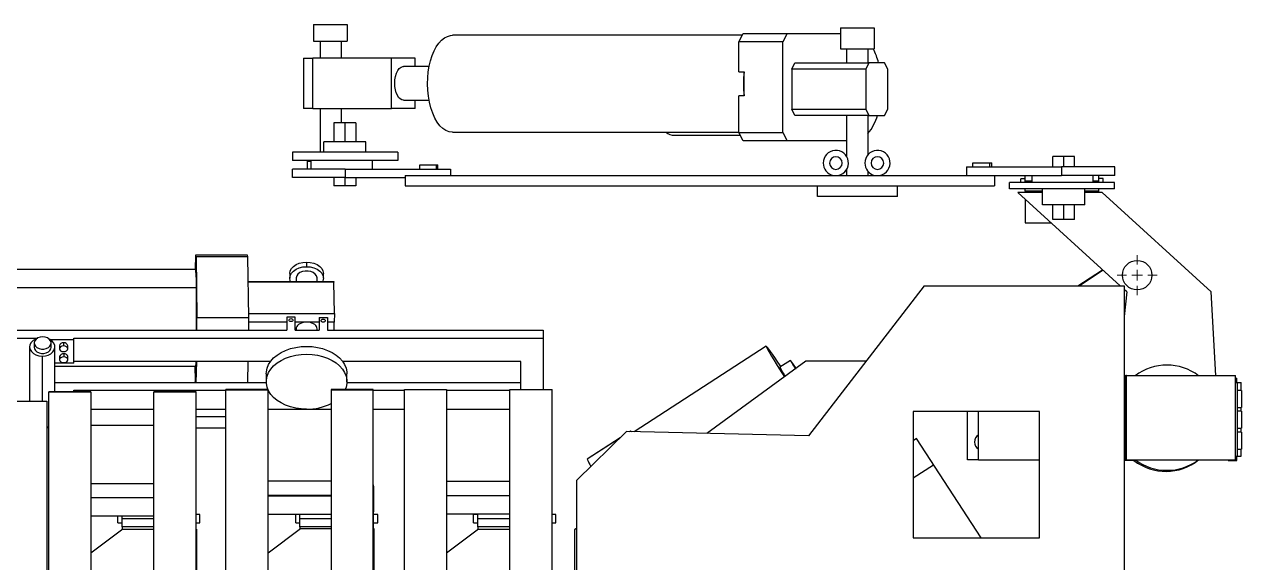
# Model space of a CAD drawing. Header units: inches. Extents: x 0.1 to 11.1, y 0.1 to 8.4.
# Drawn here: x 6.451 to 9.297, y 5.251 to 6.508 of the extents above; entities that cross this region are included whole.
import ezdxf

# ---------------------------------------------------------------- set-up
doc = ezdxf.new("R2010")
doc.units = ezdxf.units.IN
doc.header["$MEASUREMENT"] = 0

# ---------------------------------------------------------------- blocks, each defined once
blk = doc.blocks.new('SW_CENTERMARKSYMBOL_0')
at = {"color": 0, "linetype": 'Continuous', "lineweight": 0}
for p, q in [((0, 0.025), (0, 0.0469)), ((-0.025, 0), (-0.0469, 0)), ((0, 0), (-0.0125, 0)), ((0, 0), (0, 0.0125)), ((0, 0), (0, -0.0125)), ((0, 0), (0.0125, 0)), ((0.025, 0), (0.0469, 0)), ((0, -0.025), (0, -0.0469))]:
    blk.add_line(p, q, dxfattribs=at)

msp = doc.modelspace()

# ---------------------------------------------------------------- linework, layer by layer
at = {"color": 7, "linetype": 'Continuous', "lineweight": 25}
for p, q in [((7.1273, 6.5083), (7.1273, 6.4689)), ((7.1273, 6.5083), (7.206, 6.5083)), ((7.206, 6.5083), (7.206, 6.4689)), ((8.3589, 6.5001), (8.3589, 6.4509)), ((8.3589, 6.5001), (8.4377, 6.5001)), ((8.4377, 6.5001), (8.4377, 6.4509)), ((7.1273, 6.4689), (7.206, 6.4689)), ((7.1437, 6.4295), (7.1437, 6.4689)), ((7.1929, 6.4295), (7.1929, 6.4689)), ((8.1292, 6.4827), (7.4521, 6.4827)), ((8.1212, 6.4672), (8.1313, 6.4868)), ((8.1212, 6.3977), (8.1212, 6.4672)), ((8.2246, 6.4672), (8.1212, 6.4672)), ((8.1313, 6.4868), (8.2347, 6.4868)), ((8.2347, 6.4868), (8.2246, 6.4672)), ((8.2246, 6.2555), (8.2246, 6.4672)), ((8.2347, 6.4868), (8.3589, 6.4868)), ((8.3589, 6.4509), (8.4377, 6.4509)), ((8.3743, 6.4188), (8.3743, 6.4509)), ((8.4235, 6.4188), (8.4235, 6.4509)), ((7.1042, 6.4295), (7.1042, 6.3114)), ((7.1042, 6.4295), (7.1258, 6.4295)), ((7.1258, 6.3114), (7.1258, 6.4295)), ((7.3095, 6.4295), (7.1258, 6.4295)), ((7.3095, 6.3114), (7.3095, 6.4295)), ((7.3653, 6.4295), (7.3095, 6.4295)), ((7.3976, 6.4099), (7.3376, 6.4099)), ((7.3653, 6.4099), (7.3653, 6.4295)), ((8.2451, 6.404), (8.2527, 6.4188)), ((8.4181, 6.404), (8.2451, 6.404)), ((8.2451, 6.404), (8.2451, 6.3105)), ((8.2527, 6.4188), (8.4257, 6.4188)), ((8.4257, 6.4188), (8.4181, 6.404)), ((8.4181, 6.404), (8.4181, 6.3105)), ((8.4624, 6.4188), (8.4257, 6.4188)), ((8.47, 6.404), (8.4624, 6.4188)), ((8.47, 6.3105), (8.47, 6.404)), ((8.1212, 6.3977), (8.1339, 6.3977)), ((8.1339, 6.3415), (8.1339, 6.3977)), ((7.3376, 6.3311), (7.3973, 6.3311)), ((7.3653, 6.3114), (7.3653, 6.3311)), ((8.1212, 6.2555), (8.1212, 6.3415)), ((8.1339, 6.3415), (8.1212, 6.3415)), ((7.1258, 6.3114), (7.1042, 6.3114)), ((7.1258, 6.3114), (7.3095, 6.3114)), ((7.1437, 6.2097), (7.1437, 6.3114)), ((7.1929, 6.2786), (7.1929, 6.3114)), ((7.3653, 6.3114), (7.3095, 6.3114)), ((8.2527, 6.2957), (8.2451, 6.3105)), ((8.2451, 6.3105), (8.4181, 6.3105)), ((8.4257, 6.2957), (8.2527, 6.2957)), ((8.3743, 6.1984), (8.3743, 6.2957)), ((8.4181, 6.3105), (8.4257, 6.2957)), ((8.4235, 6.204), (8.4235, 6.2957)), ((8.4257, 6.2957), (8.4624, 6.2957)), ((8.4624, 6.2957), (8.47, 6.3105)), ((7.1747, 6.2786), (7.1747, 6.2343)), ((7.2003, 6.2786), (7.1747, 6.2786)), ((7.2003, 6.2786), (7.2003, 6.2343)), ((7.2259, 6.2786), (7.2003, 6.2786)), ((7.2259, 6.2786), (7.2259, 6.2343)), ((7.2495, 6.2343), (7.1511, 6.2343)), ((7.1511, 6.2097), (7.1511, 6.2343)), ((7.2495, 6.2097), (7.2495, 6.2343)), ((7.4521, 6.2564), (8.1212, 6.2564)), ((7.9711, 6.2492), (8.1245, 6.2492)), ((8.1212, 6.2555), (8.2246, 6.2555)), ((8.1313, 6.2359), (8.1212, 6.2555)), ((8.2347, 6.2359), (8.1313, 6.2359)), ((8.2246, 6.2555), (8.2347, 6.2359)), ((8.3743, 6.2359), (8.2347, 6.2359)), ((7.0783, 6.2097), (7.0783, 6.19)), ((7.3243, 6.2097), (7.0783, 6.2097)), ((7.3243, 6.2097), (7.3243, 6.19)), ((7.3243, 6.19), (7.0783, 6.19)), ((7.1135, 6.1704), (7.1135, 6.1884)), ((7.1135, 6.1884), (7.1222, 6.1884)), ((7.1222, 6.1704), (7.1222, 6.19)), ((7.2649, 6.1704), (7.2649, 6.19)), ((7.3755, 6.1802), (7.4149, 6.1802)), ((7.3755, 6.1704), (7.3755, 6.1802)), ((7.4149, 6.1704), (7.4149, 6.1802)), ((7.4149, 6.1802), (7.4177, 6.1802)), ((7.4177, 6.1704), (7.4177, 6.1802)), ((8.6539, 6.1753), (8.6539, 6.1556)), ((8.6539, 6.1753), (8.8754, 6.1753)), ((8.6688, 6.1851), (8.7082, 6.1851)), ((8.6688, 6.1753), (8.6688, 6.1851)), ((8.7082, 6.1753), (8.7082, 6.1851)), ((8.7082, 6.1851), (8.7129, 6.1851)), ((8.7129, 6.1753), (8.7129, 6.1851)), ((8.881, 6.1999), (8.8554, 6.1999)), ((8.8554, 6.1753), (8.8554, 6.1999)), ((8.8754, 6.1753), (8.8754, 6.1556)), ((9.0003, 6.1753), (8.8754, 6.1753)), ((8.881, 6.1753), (8.881, 6.1999)), ((8.9065, 6.1999), (8.881, 6.1999)), ((8.9065, 6.1753), (8.9065, 6.1999)), ((9.0003, 6.1556), (9.0003, 6.1753)), ((7.2014, 6.1704), (7.0784, 6.1704)), ((7.0784, 6.1507), (7.0784, 6.1704)), ((7.2014, 6.1507), (7.0784, 6.1507)), ((7.1747, 6.1507), (7.1747, 6.131)), ((7.2003, 6.1507), (7.2003, 6.131)), ((7.2014, 6.1704), (7.2014, 6.1507)), ((7.2014, 6.1704), (7.4475, 6.1704)), ((7.2014, 6.1507), (7.3414, 6.1507)), ((7.2259, 6.1507), (7.2259, 6.131)), ((7.3414, 6.1556), (7.3414, 6.131)), ((7.3414, 6.1556), (8.6539, 6.1556)), ((7.4475, 6.1704), (7.4475, 6.1556)), ((8.3743, 6.1556), (8.3743, 6.1704)), ((8.4235, 6.1556), (8.4235, 6.1649)), ((8.6539, 6.1556), (8.8754, 6.1556)), ((8.7193, 6.1556), (8.7193, 6.131)), ((8.781, 6.1389), (8.781, 6.1478)), ((8.7909, 6.1478), (8.781, 6.1478)), ((8.7909, 6.1432), (8.7909, 6.1556)), ((8.807, 6.1389), (8.807, 6.1556)), ((9.0003, 6.1556), (8.8754, 6.1556)), ((8.9497, 6.1389), (8.9497, 6.1556)), ((8.9631, 6.1389), (8.9631, 6.1556)), ((8.9729, 6.1483), (8.9631, 6.1483)), ((8.9729, 6.1389), (8.9729, 6.1483)), ((7.2003, 6.131), (7.1747, 6.131)), ((7.2259, 6.131), (7.2003, 6.131)), ((7.3414, 6.131), (8.7193, 6.131)), ((8.3054, 6.1064), (8.3054, 6.131)), ((8.4924, 6.1064), (8.4924, 6.131)), ((8.754, 6.1241), (8.754, 6.1389)), ((9, 6.1389), (8.754, 6.1389)), ((9, 6.1241), (8.754, 6.1241)), ((8.7907, 6.1432), (8.807, 6.1432)), ((8.7907, 6.1389), (8.7907, 6.1432)), ((8.7909, 6.1188), (8.7909, 6.1241)), ((8.8317, 6.1188), (8.7909, 6.1188)), ((8.7909, 6.1188), (8.7909, 6.1153)), ((8.8317, 6.0867), (8.8317, 6.1241)), ((8.9302, 6.0867), (8.9302, 6.1241)), ((8.9631, 6.1188), (8.9302, 6.1188)), ((8.9497, 6.1432), (8.963, 6.1432)), ((8.963, 6.1389), (8.963, 6.1432)), ((8.9631, 6.1188), (8.9631, 6.1241)), ((8.9631, 6.1153), (8.9631, 6.1188)), ((9, 6.1241), (9, 6.1389)), ((8.4924, 6.1064), (8.3054, 6.1064)), ((8.8317, 6.1153), (8.7737, 6.1153)), ((9.0129, 5.8977), (8.7737, 6.1153)), ((8.7909, 6.0997), (8.7909, 6.045)), ((8.9706, 6.1153), (8.9302, 6.1153)), ((9.2254, 5.8835), (8.9706, 6.1153)), ((8.9302, 6.0867), (8.8317, 6.0867)), ((8.8554, 6.0523), (8.8554, 6.0867)), ((8.881, 6.0523), (8.881, 6.0867)), ((8.9065, 6.0523), (8.9065, 6.0867)), ((8.7909, 6.045), (8.8509, 6.045)), ((8.881, 6.0523), (8.8554, 6.0523)), ((8.9065, 6.0523), (8.881, 6.0523)), ((6.8511, 5.9361), (6.8519, 5.9702)), ((6.8527, 5.9651), (6.8519, 5.9702)), ((6.8519, 5.9702), (6.9724, 5.9702)), ((6.8527, 5.9651), (6.8547, 5.8236)), ((6.9733, 5.9651), (6.8527, 5.9651)), ((6.9724, 5.9702), (6.9733, 5.9651)), ((6.9733, 5.9651), (6.9753, 5.8236)), ((7.1111, 5.9531), (7.1111, 5.9423)), ((6.8522, 5.9361), (6.201, 5.9361)), ((7.0718, 5.9263), (7.0718, 5.9155)), ((7.1505, 5.9155), (7.1505, 5.9263)), ((8.9137, 5.8977), (8.9716, 5.9353)), ((8.9732, 5.9339), (8.9175, 5.8977)), ((6.9741, 5.9081), (7.1747, 5.9081)), ((7.175, 5.9059), (6.9741, 5.9059)), ((7.0865, 5.9155), (7.0865, 5.9081)), ((7.1357, 5.9081), (7.1357, 5.9155)), ((7.1747, 5.9081), (7.175, 5.9059)), ((7.1761, 5.8332), (7.175, 5.9059)), ((8.5549, 5.8977), (8.2841, 5.5473)), ((8.5549, 5.8977), (9.0225, 5.8977)), ((9.0225, 5.8977), (9.0225, 3.9391)), ((9.0286, 5.8835), (9.0225, 5.889)), ((9.0286, 5.8835), (9.0225, 5.8262)), ((9.2368, 5.6878), (9.2254, 5.8835)), ((9.0237, 5.8376), (9.0225, 5.8368)), ((6.8547, 5.7937), (6.8547, 5.8236)), ((6.8547, 5.8236), (6.9753, 5.8236)), ((6.9751, 5.8332), (7.1761, 5.8332)), ((6.9753, 5.8236), (6.9752, 5.7937)), ((7.0647, 5.8125), (6.9752, 5.8125)), ((7.0647, 5.8245), (7.0647, 5.7937)), ((7.0848, 5.8245), (7.0647, 5.8245)), ((7.0848, 5.7937), (7.0848, 5.8245)), ((7.1071, 5.8125), (7.0848, 5.8125)), ((7.1402, 5.8125), (7.1158, 5.8125)), ((7.1402, 5.8239), (7.1402, 5.7937)), ((7.1402, 5.8239), (7.1601, 5.8239)), ((7.1601, 5.8239), (7.1601, 5.7937)), ((7.176, 5.8125), (7.1601, 5.8125)), ((7.1756, 5.7937), (7.176, 5.8125)), ((7.1761, 5.8332), (7.176, 5.8125)), ((6.434, 5.7937), (7.0647, 5.7937)), ((7.0848, 5.7937), (7.1402, 5.7937)), ((7.0865, 5.797), (7.0865, 5.7937)), ((7.1357, 5.7937), (7.1357, 5.7974)), ((7.1601, 5.7937), (7.6644, 5.7937)), ((7.6644, 5.7937), (7.6644, 5.7757)), ((6.434, 5.7757), (6.4828, 5.7757)), ((6.4637, 5.7549), (6.4637, 5.628)), ((6.4745, 5.7639), (6.4745, 5.7539)), ((6.5112, 5.772), (6.5673, 5.772)), ((6.5139, 5.7539), (6.5139, 5.7639)), ((6.5227, 5.6504), (6.5227, 5.7549)), ((6.5333, 5.7578), (6.5333, 5.7506)), ((6.5432, 5.7645), (6.5432, 5.7573)), ((6.553, 5.7506), (6.553, 5.7578)), ((6.5673, 5.7757), (7.6644, 5.7757)), ((6.5673, 5.772), (6.5673, 5.7757)), ((6.5673, 5.7172), (6.5673, 5.772)), ((7.6644, 5.7757), (7.6644, 5.6553)), ((8.1853, 5.7567), (7.877, 5.5566)), ((6.5337, 5.7322), (6.5337, 5.725)), ((6.5435, 5.7389), (6.5435, 5.7317)), ((6.5534, 5.725), (6.5534, 5.7322)), ((7.0269, 5.7209), (6.5673, 5.7209)), ((6.8535, 5.7209), (6.8524, 5.672)), ((6.974, 5.7209), (6.973, 5.672)), ((7.6123, 5.7209), (7.1954, 5.7209)), ((7.6123, 5.6553), (7.6123, 5.7209)), ((8.2785, 5.7213), (8.0467, 5.5527)), ((8.2422, 5.7235), (8.2174, 5.7075)), ((8.4186, 5.7213), (8.2785, 5.7213)), ((6.5673, 5.7172), (6.5227, 5.7172)), ((6.5227, 5.7097), (6.8522, 5.7097)), ((7.0169, 5.6922), (7.0169, 5.6737)), ((7.2054, 5.6737), (7.2054, 5.6922)), ((6.5227, 5.672), (7.0169, 5.672)), ((7.2053, 5.672), (7.6123, 5.672)), ((9.0225, 5.6878), (9.026, 5.6878)), ((9.0274, 5.6878), (9.026, 5.6878)), ((9.026, 5.491), (9.026, 5.6878)), ((9.0274, 5.491), (9.0274, 5.6878)), ((9.0274, 5.6878), (9.2823, 5.6878)), ((9.2823, 5.491), (9.2823, 5.6878)), ((9.2823, 5.6718), (9.2871, 5.6718)), ((9.2824, 5.672), (9.2958, 5.672)), ((9.2831, 5.6818), (9.2858, 5.6818)), ((9.2858, 5.672), (9.2858, 5.6818)), ((9.2871, 5.4996), (9.2871, 5.6718)), ((9.2958, 5.6529), (9.2958, 5.672)), ((6.5088, 5.6504), (6.6066, 5.6504)), ((6.5088, 5.6498), (6.5088, 5.6504)), ((6.6066, 5.6498), (6.5088, 5.6498)), ((6.5088, 4.9502), (6.5088, 5.6498)), ((6.5673, 5.654), (6.9221, 5.654)), ((6.5673, 5.6504), (6.5673, 5.654)), ((6.6066, 5.6504), (6.6066, 5.6498)), ((6.6066, 5.6498), (6.6066, 5.0727)), ((6.7543, 5.6504), (6.8532, 5.6504)), ((6.7543, 5.6498), (6.7543, 5.6504)), ((6.7543, 5.1021), (6.7543, 5.6498)), ((6.8532, 5.6498), (6.7543, 5.6498)), ((6.8532, 5.6498), (6.8532, 5.6504)), ((6.8532, 5.1021), (6.8532, 5.6498)), ((7.0211, 5.6553), (6.9221, 5.6553)), ((6.9221, 5.6547), (6.9221, 5.6553)), ((6.9221, 5.6547), (7.0211, 5.6547)), ((6.9221, 4.9578), (6.9221, 5.6547)), ((7.0211, 5.6547), (7.0211, 5.6553)), ((7.0211, 5.0424), (7.0211, 5.6547)), ((7.0211, 5.654), (7.0215, 5.654)), ((7.2666, 5.6553), (7.1688, 5.6553)), ((7.1688, 5.6553), (7.1688, 5.6547)), ((7.1688, 5.6547), (7.1688, 5.1021)), ((7.1688, 5.6547), (7.2666, 5.6547)), ((7.2666, 5.6547), (7.2666, 5.6553)), ((7.2666, 5.1021), (7.2666, 5.6547)), ((7.2666, 5.654), (7.3404, 5.654)), ((7.3404, 5.6553), (7.4383, 5.6553)), ((7.3404, 5.6547), (7.3404, 5.6553)), ((7.3404, 5.0095), (7.3404, 5.6547)), ((7.4383, 5.6547), (7.3404, 5.6547)), ((7.4383, 5.6553), (7.4383, 5.6547)), ((7.4383, 5.6547), (7.4383, 5.0727)), ((7.4383, 5.654), (7.586, 5.654)), ((7.586, 5.6553), (7.6849, 5.6553)), ((7.586, 5.6547), (7.586, 5.6553)), ((7.586, 5.1021), (7.586, 5.6547)), ((7.6849, 5.6547), (7.586, 5.6547)), ((7.6849, 5.6547), (7.6849, 5.6553)), ((7.6849, 5.1021), (7.6849, 5.6547)), ((9.2969, 5.6529), (9.2871, 5.6529)), ((9.2969, 5.6529), (9.2969, 5.6135)), ((5.7163, 5.628), (6.5037, 5.628)), ((6.5037, 5.628), (6.5037, 4.9484)), ((6.7543, 5.6084), (6.6066, 5.6084)), ((6.9221, 5.6084), (6.8532, 5.6084)), ((7.1688, 5.6084), (7.0211, 5.6084)), ((7.3404, 5.6084), (7.2666, 5.6084)), ((7.586, 5.6084), (7.4383, 5.6084)), ((9.2871, 5.6135), (9.2969, 5.6135)), ((9.2958, 5.6049), (9.2958, 5.6135)), ((6.8532, 5.5926), (6.9221, 5.5926)), ((8.824, 5.604), (8.5288, 5.604)), ((8.5288, 5.604), (8.5288, 5.3087)), ((8.6559, 5.491), (8.6559, 5.604)), ((8.6815, 5.491), (8.6815, 5.604)), ((8.824, 5.3087), (8.824, 5.604)), ((9.2969, 5.6049), (9.2871, 5.6049)), ((9.2969, 5.6049), (9.2969, 5.5655)), ((6.6066, 5.5725), (6.7543, 5.5725)), ((6.8532, 5.5662), (6.9221, 5.5662)), ((7.8587, 5.5571), (7.7429, 5.4439)), ((8.2841, 5.5473), (7.8587, 5.5571)), ((7.8684, 5.5586), (7.8659, 5.5569)), ((7.8682, 5.5581), (7.8663, 5.5569)), ((7.8684, 5.5586), (7.8682, 5.5581)), ((7.8687, 5.5568), (7.8682, 5.5581)), ((9.2871, 5.5655), (9.2969, 5.5655)), ((9.2969, 5.5559), (9.2871, 5.5559)), ((9.2958, 5.5559), (9.2958, 5.5655)), ((9.2969, 5.5559), (9.2969, 5.5165)), ((7.8432, 5.5419), (7.7671, 5.4925)), ((7.8441, 5.5427), (7.7674, 5.4929)), ((8.5365, 5.5407), (8.5288, 5.5356)), ((8.6878, 5.3087), (8.5365, 5.5407)), ((7.7674, 5.4929), (7.7671, 5.4925)), ((9.2823, 5.4996), (9.2871, 5.4996)), ((9.2853, 5.4899), (9.2853, 5.4996)), ((9.2871, 5.5165), (9.2969, 5.5165)), ((9.2871, 5.4998), (9.2958, 5.4998)), ((9.2958, 5.4998), (9.2958, 5.5165)), ((8.5288, 5.4491), (8.5762, 5.4799)), ((8.6815, 5.491), (8.6559, 5.491)), ((8.6815, 5.491), (8.824, 5.491)), ((9.0225, 5.491), (9.026, 5.491)), ((9.0472, 5.4896), (9.0225, 5.4896)), ((9.0274, 5.491), (9.026, 5.491)), ((9.0274, 5.491), (9.2823, 5.491)), ((9.0472, 5.491), (9.0472, 5.4896)), ((9.2656, 5.491), (9.2656, 5.4899)), ((9.2656, 5.4899), (9.2826, 5.4899)), ((9.2826, 5.4899), (9.2853, 5.4899)), ((6.6066, 5.4363), (6.7543, 5.4363)), ((7.1688, 5.4413), (7.0211, 5.4413)), ((7.4383, 5.4413), (7.586, 5.4413)), ((7.7429, 4.9959), (7.7429, 5.4439)), ((7.1688, 5.4083), (7.0211, 5.4083)), ((7.0211, 5.4071), (7.1688, 5.4071)), ((7.2666, 5.4325), (7.2677, 5.4325)), ((7.2666, 5.4301), (7.2677, 5.4301)), ((7.2677, 5.4301), (7.2677, 5.4325)), ((7.2677, 5.4301), (7.2677, 5.3699)), ((7.4383, 5.4083), (7.586, 5.4083)), ((7.586, 5.4071), (7.4383, 5.4071)), ((6.6066, 5.4034), (6.7543, 5.4034)), ((6.7543, 5.4022), (6.6066, 5.4022)), ((6.7543, 5.3596), (6.6066, 5.3596)), ((6.6701, 5.3437), (6.6701, 5.3596)), ((6.6799, 5.3539), (6.6799, 5.3596)), ((6.6799, 5.3344), (6.6799, 5.3539)), ((6.862, 5.3639), (6.8532, 5.3639)), ((6.862, 5.3442), (6.862, 5.3639)), ((7.0211, 5.3645), (7.1688, 5.3645)), ((7.0858, 5.3437), (7.0858, 5.3634)), ((7.0956, 5.3634), (7.0858, 5.3634)), ((7.0956, 5.3539), (7.0956, 5.3645)), ((7.0956, 5.3344), (7.0956, 5.3539)), ((7.2677, 5.3699), (7.2666, 5.3699)), ((7.2679, 5.3736), (7.2677, 5.3736)), ((7.2679, 5.3539), (7.2679, 5.3736)), ((7.2777, 5.3639), (7.2679, 5.3639)), ((7.2679, 5.3344), (7.2679, 5.3539)), ((7.2777, 5.3442), (7.2777, 5.3639)), ((7.586, 5.3645), (7.4383, 5.3645)), ((7.5113, 5.3634), (7.5015, 5.3634)), ((7.5015, 5.3437), (7.5015, 5.3634)), ((7.5113, 5.3539), (7.5113, 5.3645)), ((7.5113, 5.3344), (7.5113, 5.3539)), ((7.6934, 5.3639), (7.6849, 5.3639)), ((7.6934, 5.3442), (7.6934, 5.3639)), ((6.6813, 5.3291), (6.6066, 5.2731)), ((6.6701, 5.3437), (6.6799, 5.3437)), ((6.7543, 5.3344), (6.6799, 5.3344)), ((6.6799, 5.3344), (6.6799, 5.3281)), ((6.6813, 5.3291), (6.7543, 5.3291)), ((6.8532, 5.3442), (6.862, 5.3442)), ((6.8532, 5.3291), (6.8535, 5.3291)), ((6.8535, 5.3291), (6.8535, 5.0095)), ((7.097, 5.3297), (7.0211, 5.2729)), ((7.0858, 5.3437), (7.0956, 5.3437)), ((7.1688, 5.3344), (7.0956, 5.3344)), ((7.0956, 5.3344), (7.0956, 5.3287)), ((7.1688, 5.3297), (7.097, 5.3297)), ((7.2679, 5.3344), (7.2666, 5.3344)), ((7.2692, 5.3297), (7.2666, 5.3297)), ((7.2679, 5.3442), (7.2777, 5.3442)), ((7.2679, 5.3297), (7.2679, 5.3344)), ((7.2692, 5.1021), (7.2692, 5.3297)), ((7.5127, 5.3291), (7.4383, 5.2733)), ((7.5015, 5.3437), (7.5113, 5.3437)), ((7.586, 5.3344), (7.5113, 5.3344)), ((7.5113, 5.3344), (7.5113, 5.3281)), ((7.5127, 5.3291), (7.586, 5.3291)), ((7.6849, 5.3442), (7.6934, 5.3442)), ((7.7429, 5.3318), (7.7371, 5.3276)), ((7.7371, 5.3276), (7.7371, 4.9959)), ((8.5288, 5.3087), (8.824, 5.3087))]:
    msp.add_line(p, q, dxfattribs=at)
at = {"color": 8, "linetype": 'Continuous', "lineweight": 25}
for p, q in [((6.201, 5.8941), (6.8537, 5.8941)), ((6.4932, 5.7332), (6.4932, 5.628)), ((9.2826, 5.4902), (9.2826, 5.4899)), ((6.6799, 5.3539), (6.7543, 5.3539)), ((7.0956, 5.3539), (7.1688, 5.3539)), ((7.2666, 5.3539), (7.2679, 5.3539)), ((7.5113, 5.3539), (7.586, 5.3539))]:
    msp.add_line(p, q, dxfattribs=at)
at = {"color": 7, "linetype": 'Continuous', "lineweight": 25, "flags": 128}
for points in [[(7.3938, 6.3696), (7.3943, 6.3836), (7.3956, 6.3973), (7.3978, 6.4107), (7.4008, 6.4234), (7.4047, 6.4353), (7.4092, 6.4462), (7.4144, 6.4559), (7.4202, 6.4643), (7.4265, 6.4712), (7.4332, 6.4766), (7.4402, 6.4803), (7.4473, 6.4824), (7.4521, 6.4827)], [(7.3173, 6.3705), (7.3178, 6.3789), (7.3192, 6.3869), (7.3214, 6.3941), (7.3243, 6.4003), (7.3279, 6.4051), (7.3319, 6.4083), (7.3362, 6.4098), (7.3376, 6.4099)], [(7.3376, 6.3311), (7.3336, 6.3319), (7.3298, 6.3341), (7.3263, 6.3378), (7.3233, 6.3427), (7.3207, 6.3486), (7.3189, 6.3555), (7.3177, 6.3628), (7.3173, 6.3705)], [(7.4521, 6.2564), (7.4445, 6.2573), (7.437, 6.2602), (7.4298, 6.265), (7.423, 6.2715), (7.4166, 6.2798), (7.4109, 6.2895), (7.4059, 6.3007), (7.4016, 6.313), (7.3983, 6.3262), (7.3958, 6.3403), (7.3943, 6.3548), (7.3938, 6.3696)], [(7.0718, 5.9263), (7.0728, 5.9323), (7.0757, 5.9379), (7.0804, 5.943), (7.0866, 5.9473), (7.0941, 5.9504), (7.1024, 5.9524), (7.1111, 5.9531)], [(7.1111, 5.9531), (7.1199, 5.9524), (7.1282, 5.9504), (7.1357, 5.9473), (7.1419, 5.943), (7.1466, 5.9379), (7.1495, 5.9323), (7.1505, 5.9263)], [(7.0733, 5.9081), (7.0728, 5.9095), (7.0718, 5.9155), (7.0728, 5.9215), (7.0757, 5.9271), (7.0804, 5.9322), (7.0866, 5.9364), (7.0941, 5.9396), (7.1024, 5.9416), (7.1111, 5.9423)], [(7.1357, 5.9155), (7.1357, 5.9166), (7.1343, 5.9211), (7.1312, 5.9252), (7.1267, 5.9285), (7.1209, 5.9308), (7.1145, 5.9321), (7.1078, 5.9321), (7.1013, 5.9308), (7.0956, 5.9285), (7.091, 5.9252), (7.088, 5.9211), (7.0866, 5.9166), (7.0865, 5.9155)], [(7.1111, 5.9423), (7.1199, 5.9416), (7.1282, 5.9396), (7.1357, 5.9364), (7.1419, 5.9322), (7.1466, 5.9271), (7.1495, 5.9215), (7.1505, 5.9155), (7.1495, 5.9095), (7.149, 5.9081)], [(7.0747, 5.814), (7.0728, 5.8143), (7.0712, 5.815), (7.0702, 5.8162), (7.0698, 5.8176), (7.0702, 5.819), (7.0712, 5.8201), (7.0728, 5.8209), (7.0747, 5.8212), (7.0766, 5.8209), (7.0782, 5.8201), (7.0793, 5.819), (7.0796, 5.8176), (7.0793, 5.8162), (7.0782, 5.815), (7.0766, 5.8143), (7.0747, 5.814)], [(7.1499, 5.8128), (7.1481, 5.8131), (7.1465, 5.8139), (7.1454, 5.8151), (7.145, 5.8164), (7.1454, 5.8178), (7.1465, 5.819), (7.1481, 5.8198), (7.1499, 5.8201), (7.1518, 5.8198), (7.1534, 5.819), (7.1545, 5.8178), (7.1549, 5.8164), (7.1545, 5.8151), (7.1534, 5.8139), (7.1518, 5.8131), (7.1499, 5.8128)], [(6.4942, 5.7783), (6.4884, 5.7777), (6.4831, 5.7758), (6.4788, 5.7729), (6.4759, 5.7692), (6.4746, 5.765), (6.475, 5.7607), (6.4771, 5.7567), (6.4808, 5.7533), (6.4857, 5.7509), (6.4913, 5.7496), (6.4971, 5.7496), (6.5027, 5.7509), (6.5076, 5.7533), (6.5112, 5.7567), (6.5134, 5.7607), (6.5138, 5.765), (6.5125, 5.7692), (6.5096, 5.7729), (6.5053, 5.7758), (6.5, 5.7777), (6.4942, 5.7783)], [(6.4809, 5.7746), (6.4779, 5.7734), (6.472, 5.7699), (6.4674, 5.7654), (6.4646, 5.7602), (6.4637, 5.7546), (6.4648, 5.749), (6.4678, 5.7439), (6.4725, 5.7395), (6.4786, 5.7361), (6.4856, 5.7339), (6.4932, 5.7332)], [(6.4745, 5.7539), (6.475, 5.7506), (6.4771, 5.7466), (6.4808, 5.7433), (6.4857, 5.7409), (6.4913, 5.7396), (6.4971, 5.7396), (6.5027, 5.7409), (6.5076, 5.7433), (6.5112, 5.7466), (6.5134, 5.7506), (6.5139, 5.7539)], [(6.4932, 5.7332), (6.5005, 5.7339), (6.5073, 5.7358), (6.5133, 5.739), (6.518, 5.7431), (6.5212, 5.7479), (6.5227, 5.7532), (6.5223, 5.7585), (6.5202, 5.7637), (6.5164, 5.7683), (6.5112, 5.772)], [(6.5432, 5.7573), (6.5394, 5.7567), (6.5362, 5.7553), (6.5341, 5.7531), (6.5333, 5.7506), (6.5341, 5.748), (6.5362, 5.7458), (6.5394, 5.7444), (6.5432, 5.7439), (6.5469, 5.7444), (6.5501, 5.7458), (6.5522, 5.748), (6.553, 5.7506), (6.5522, 5.7531), (6.5501, 5.7553), (6.5469, 5.7567), (6.5432, 5.7573)], [(7.0169, 5.6922), (7.0171, 5.6965), (7.0189, 5.7052), (7.0223, 5.7136), (7.0275, 5.7216), (7.0342, 5.7291), (7.0423, 5.7359), (7.0517, 5.7419), (7.0622, 5.7469), (7.0736, 5.7509), (7.0857, 5.7539), (7.0983, 5.7556), (7.1111, 5.7562), (7.124, 5.7556), (7.1366, 5.7539), (7.1487, 5.7509), (7.1601, 5.7469), (7.1706, 5.7419), (7.18, 5.7359), (7.1881, 5.7291), (7.1948, 5.7216), (7.1999, 5.7136), (7.2034, 5.7052), (7.2052, 5.6965), (7.2054, 5.6922)], [(8.2198, 5.709), (8.218, 5.7117), (8.2114, 5.7213), (8.2055, 5.73), (8.2001, 5.7377), (8.1955, 5.7441), (8.1917, 5.7494), (8.1887, 5.7532), (8.1866, 5.7557), (8.1855, 5.7567), (8.1853, 5.7563), (8.186, 5.7544), (8.1877, 5.751), (8.1903, 5.7463), (8.1937, 5.7403), (8.198, 5.7331), (8.203, 5.7249), (8.2087, 5.7156), (8.215, 5.7055), (8.2217, 5.6948), (8.2282, 5.6847)], [(6.5435, 5.7317), (6.5398, 5.7312), (6.5366, 5.7298), (6.5344, 5.7276), (6.5337, 5.725), (6.5344, 5.7225), (6.5366, 5.7203), (6.5398, 5.7188), (6.5435, 5.7183), (6.5473, 5.7188), (6.5505, 5.7203), (6.5526, 5.7225), (6.5534, 5.725), (6.5526, 5.7276), (6.5505, 5.7298), (6.5473, 5.7312), (6.5435, 5.7317)], [(7.1111, 5.6096), (7.0983, 5.6102), (7.0857, 5.612), (7.0736, 5.6149), (7.0622, 5.6189), (7.0517, 5.624), (7.0423, 5.63), (7.0342, 5.6367), (7.0275, 5.6442), (7.0223, 5.6522), (7.0189, 5.6606), (7.0171, 5.6693), (7.0171, 5.678), (7.0189, 5.6867), (7.0223, 5.6951), (7.0275, 5.7031), (7.0342, 5.7106), (7.0423, 5.7174), (7.0517, 5.7234), (7.0622, 5.7284), (7.0736, 5.7324), (7.0857, 5.7354), (7.0983, 5.7371), (7.1111, 5.7377), (7.124, 5.7371), (7.1366, 5.7354), (7.1487, 5.7324), (7.1601, 5.7284), (7.1706, 5.7234), (7.18, 5.7174), (7.1881, 5.7106), (7.1948, 5.7031), (7.1999, 5.6951), (7.2034, 5.6867), (7.2052, 5.678), (7.2052, 5.6693), (7.2034, 5.6606), (7.2014, 5.6553)], [(8.2558, 5.7048), (8.2552, 5.7057), (8.2512, 5.7116), (8.2477, 5.7165), (8.245, 5.7203), (8.2432, 5.7226), (8.2422, 5.7235), (8.2423, 5.723), (8.2432, 5.721), (8.2451, 5.7177), (8.2478, 5.7131), (8.2513, 5.7074), (8.2538, 5.7033)], [(6.5037, 5.5674), (6.5073, 5.5686), (6.5088, 5.5692)], [(6.5037, 5.5654), (6.5048, 5.5659), (6.5088, 5.5687)], [(7.8684, 5.5586), (7.8697, 5.5575), (7.8703, 5.5568)]]:
    msp.add_lwpolyline(points, dxfattribs=at)
at = {"color": 7, "linetype": 'Continuous', "lineweight": 25}
msp.add_circle((9.0526, 5.9226), 0.0344, dxfattribs=at)
for centre, radius, start, end in [((8.2971, 6.3798), 0.156, 14.446, 27.085), ((8.3489, 6.3696), 0.2168, 172.5521, 187.4479), ((8.3291, 6.3298), 0.1215, 320.9485, 343.7182), ((7.9719, 6.2835), 0.0343, 232.1904, 268.6337), ((8.3483, 6.1844), 0.0295, 282.5817, 180), ((8.4456, 6.1844), 0.0295, 282.5817, 180), ((8.3483, 6.1844), 0.0295, 180, 257.4183), ((8.3483, 6.1844), 0.0148, 90, 0), ((8.3483, 6.1844), 0.0148, 0, 90), ((8.4456, 6.1844), 0.0295, 180, 257.4183), ((8.4456, 6.1844), 0.0148, 90, 0), ((8.4456, 6.1844), 0.0148, 0, 90), ((6.5061, 5.9024), 0.3477, 358.6338, 5.5571), ((1.1609, 5.8227), 5.6933, 359.7078, 0.7184), ((6.5418, 5.7558), 0.00874, 81.2885, 167.1253), ((6.5445, 5.7558), 0.00874, 12.8761, 98.7102), ((6.5422, 5.7303), 0.00874, 81.2894, 167.1232), ((6.5448, 5.7303), 0.00874, 12.8755, 98.7119), ((6.8017, 5.7192), 0.0513, 349.3594, 1.8761), ((0.5975, 5.6832), 6.2536, 359.89708, 0.24246), ((8.3615, 5.7763), 0.1597, 205.5405, 214.4745), ((9.1221, 5.5897), 0.123, 52.8724, 127.1276), ((7.1125, 5.7348), 0.1252, 269.3996, 296.7231), ((8.692, 5.5328), 0.0197, 122.3657, 180), ((8.692, 5.5328), 0.0197, 180, 237.6343), ((7.8696, 5.5357), 0.1112, 202.8509, 212.4682), ((9.1198, 5.5873), 0.123, 232.5253, 308.4804), ((9.1221, 5.5897), 0.123, 233.3893, 306.6107)]:
    msp.add_arc(centre, radius, start, end, dxfattribs=at)
for centre, major_axis, ratio, start_param, end_param in [((7.1111, 5.7972), (0.0246, 0.0003), 0.630602, 1.726179, 3.13314), ((7.1111, 5.7805), (0.0007, 0.0325), 0.756573, 6.123693, 6.476967), ((7.1111, 5.7972), (0.0246, 0.0003), 0.630602, 6.274732, 7.65609)]:
    msp.add_ellipse(centre, major_axis=major_axis, ratio=ratio, start_param=start_param, end_param=end_param, dxfattribs=at)

# ---------------------------------------------------------------- block references
at = {"color": 7, "linetype": 'Continuous', "lineweight": 0}
msp.add_blockref('SW_CENTERMARKSYMBOL_0', (9.0526, 5.9226), dxfattribs=at)

doc.saveas('drawing.dxf')
